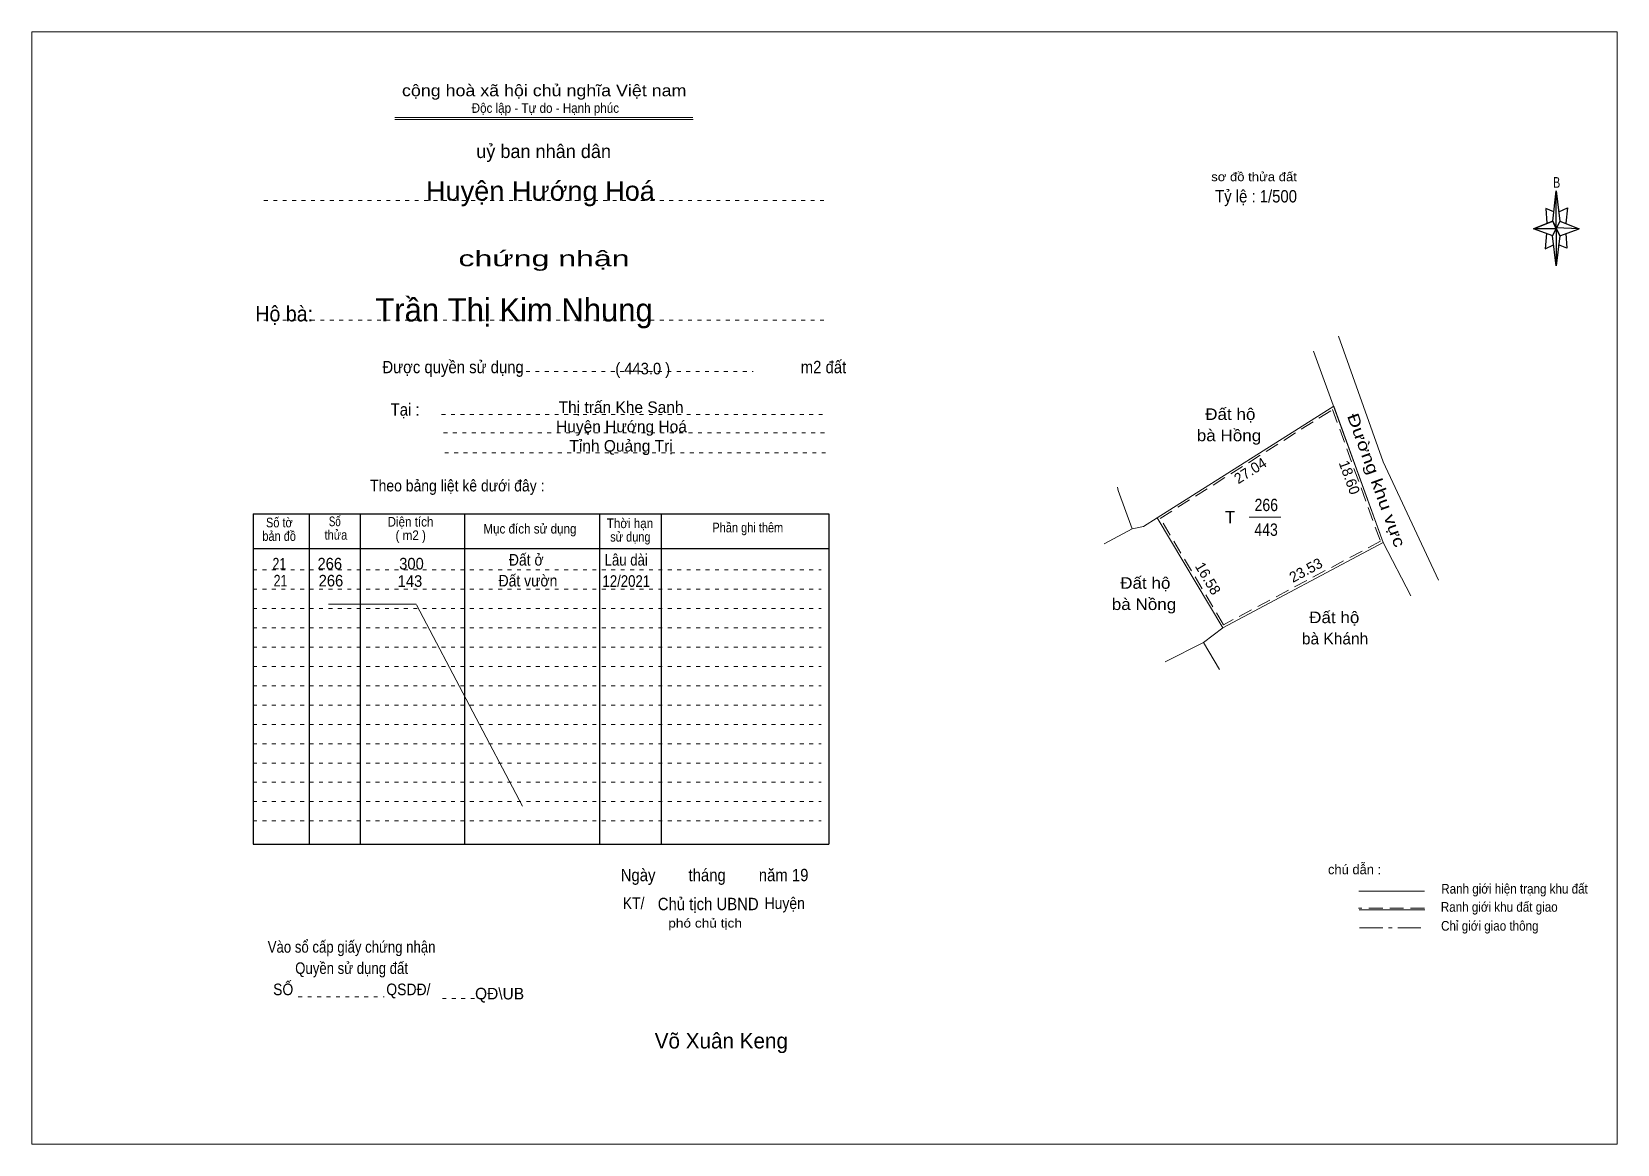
# Model space of a CAD drawing. Header units: centimetres. Extents: x -0.5 to 40.5, y 0 to 28.8.
import ezdxf
from ezdxf.enums import TextEntityAlignment as Align

# ---------------------------------------------------------------- set-up
doc = ezdxf.new("R2010")
doc.units = ezdxf.units.CM
doc.header["$LTSCALE"] = 0.12
for name, pattern in [('DOT_DASHED', [7.7, 5, -1.2, 0.3, -1.2]), ('DOTTED', [1.5, 0.3, -1.2]), ('MEDIUM_DASHED', [4.5, 3, -1.5])]:
    doc.linetypes.add(name, pattern=pattern)
for name, color, linetype, lineweight in [('1', 7, 'DOTTED', 13), ('2', 7, 'Continuous', 13), ('22', 7, 'Continuous', 13), ('33', 7, 'Continuous', 13), ('50', 7, 'Continuous', 25)]:
    doc.layers.add(name, color=color, linetype=linetype, lineweight=lineweight)
doc.layers.add('34', color=7, linetype='Continuous')
doc.layers.add('51', color=7, linetype='Continuous')

msp = doc.modelspace()

# ---------------------------------------------------------------- linework, layer by layer
at = {"layer": '1', "linetype": 'Continuous'}
for p, q in [((8.91, 26.55), (16.62, 26.55)), ((8.91, 26.5), (16.63, 26.5))]:
    msp.add_line(p, q, dxfattribs=at)
at = {"layer": '1'}
for p, q in [((5.52, 24.4), (20.02, 24.4)), ((5.52, 21.3), (20.02, 21.3)), ((12.06, 19.97), (18.18, 19.97)), ((10.12, 18.86), (20.06, 18.86)), ((10.17, 18.39), (20.11, 18.39)), ((10.2, 17.87), (20.14, 17.87)), ((5.24, 14.84), (19.94, 14.84)), ((5.24, 14.34), (19.94, 14.34)), ((5.24, 13.84), (19.94, 13.84)), ((5.24, 13.34), (19.94, 13.34)), ((5.24, 12.84), (19.94, 12.84)), ((5.24, 12.34), (19.94, 12.34)), ((5.24, 11.84), (19.94, 11.84)), ((5.24, 11.34), (19.94, 11.34)), ((5.24, 10.84), (19.94, 10.84)), ((5.24, 10.34), (19.94, 10.34)), ((5.24, 9.84), (19.94, 9.84)), ((5.24, 9.34), (19.94, 9.34)), ((5.24, 8.84), (19.94, 8.84)), ((5.24, 8.34), (19.94, 8.34)), ((6.41, 3.79), (8.63, 3.79)), ((10.14, 3.74), (11.2, 3.74))]:
    msp.add_line(p, q, dxfattribs=at)
at = {"layer": '1', "linetype": 'Continuous', "lineweight": 25}
for p, q in [((5.24, 16.29), (20.14, 16.29)), ((5.24, 16.29), (5.24, 7.74)), ((6.69, 16.29), (6.69, 7.74)), ((8.01, 16.29), (8.01, 7.74)), ((10.71, 16.29), (10.71, 7.74)), ((14.21, 16.29), (14.21, 7.74)), ((15.8, 16.29), (15.8, 7.74)), ((20.14, 16.29), (20.14, 7.74)), ((5.24, 15.39), (20.14, 15.39)), ((5.24, 7.74), (20.14, 7.74))]:
    msp.add_line(p, q, dxfattribs=at)
at = {"layer": '1', "linetype": 'Continuous'}
msp.add_lwpolyline([(-0.49, -0.03), (40.55, -0.03), (40.55, 28.77), (-0.49, 28.77)], close=True, dxfattribs=at)
at = {"layer": '2'}
msp.add_lwpolyline([(28.64, 16.19), (33.21, 19.08), (34.49, 15.55), (30.34, 13.34)], close=True, dxfattribs=at)
at = {"layer": '2', "linetype": 'MEDIUM_DASHED'}
msp.add_lwpolyline([(28.72, 16.17), (33.18, 18.99), (34.42, 15.58), (30.36, 13.42)], close=True, dxfattribs=at)
at = {"layer": '22'}
for p, q in [((34.49, 17.64), (33.33, 20.89)), ((28.64, 16.19), (33.21, 19.08)), ((35.92, 14.57), (34.49, 17.64)), ((30.34, 13.34), (28.64, 16.19)), ((27.27, 15.51), (27.99, 15.9)), ((30.34, 13.34), (34.49, 15.55)), ((30.25, 12.26), (29.84, 12.96))]:
    msp.add_line(p, q, dxfattribs=at)
for points in [[(35.21, 14.17), (34.49, 15.55), (32.69, 20.5)], [(27.99, 15.9), (27.63, 16.89), (27.61, 16.98)], [(27.99, 15.9), (28.29, 15.96), (28.64, 16.19)], [(30.34, 13.34), (29.84, 12.96), (28.85, 12.46)]]:
    msp.add_lwpolyline(points, dxfattribs=at)
at = {"layer": '33'}
msp.add_line((31.02, 16.2), (31.84, 16.2), dxfattribs=at)
at = {"layer": '50'}
for p, q in [((38.88, 23.87), (38.97, 24.65)), ((39.06, 23.87), (39.56, 23.67)), ((38.88, 23.49), (38.38, 23.67)), ((39.06, 23.49), (38.97, 22.71)), ((39.22, 23.55), (39.24, 23.17)), ((39.24, 23.17), (39.03, 23.25))]:
    msp.add_line(p, q, dxfattribs=at)
at = {"layer": '50', "lineweight": 13}
for p, q in [((7.19, 13.95), (9.46, 13.95)), ((9.47, 13.93), (12.21, 8.72)), ((35.56, 6.52), (33.86, 6.52)), ((35.57, 6.04), (33.87, 6.04))]:
    msp.add_line(p, q, dxfattribs=at)
at = {"layer": '50', "linetype": 'MEDIUM_DASHED', "lineweight": 13}
msp.add_line((35.56, 6.08), (33.85, 6.08), dxfattribs=at)
at = {"layer": '50', "linetype": 'DOT_DASHED', "lineweight": 13}
msp.add_line((33.88, 5.57), (35.59, 5.57), dxfattribs=at)
at = {"layer": '50'}
for points in [[(38.97, 24.65), (39.06, 23.87), (38.97, 23.67)], [(38.97, 23.67), (38.38, 23.67), (38.88, 23.87), (39.06, 23.49), (39.56, 23.67), (38.97, 23.69)], [(38.97, 23.67), (38.97, 22.71), (38.87, 23.49)]]:
    msp.add_lwpolyline(points, close=True, dxfattribs=at)
for points in [[(38.97, 23.67), (38.88, 23.87), (38.38, 23.67)], [(38.91, 24.11), (38.7, 24.19), (38.73, 23.81)], [(39.04, 24.11), (39.26, 24.21), (39.22, 23.81)], [(38.72, 23.55), (38.68, 23.15), (38.9, 23.25)], [(38.97, 23.67), (39.06, 23.49), (39.56, 23.67)]]:
    msp.add_lwpolyline(points, dxfattribs=at)

# ---------------------------------------------------------------- texts
at = {"layer": '1'}
for s, height, width, p in [('cộng hoà xã hội chủ nghĩa Việt nam', 0.3, 1.15, (12.775, 27.1)), ('Độc lập - Tự do - Hạnh phúc', 0.25, 0.9, (12.805, 26.67)), ('chứng nhận', 0.4, 1.55, (12.77, 22.7)), ('Được quyền sử dụng                                                                   m2 đất', 0.32, 0.9, (14.59, 19.93)), ('Tại :', 0.32, 0.9, (9.175, 18.83)), ('Đất hộ ', 0.3, 1.1, (30.595, 18.72)), ('bà Hồng', 0.3, 1.1, (30.5, 18.17)), ('Theo bảng liệt kê dưới đây :', 0.3, 0.9, (10.525, 16.87)), ('Số tờ', 0.25, 0.85, (5.92, 15.94)), ('Số ', 0.25, 0.75, (7.39, 15.97)), ('Diện tích', 0.25, 0.9, (9.315, 15.96)), ('Mục đích sử dụng', 0.25, 0.9, (12.405, 15.78)), ('Thời hạn', 0.25, 0.9, (14.995, 15.92)), ('Phần ghi thêm', 0.25, 0.85, (18.045, 15.81)), ('bản đồ', 0.25, 0.85, (5.915, 15.59)), ('thửa', 0.25, 0.85, (7.385, 15.62)), ('( m2 )', 0.25, 0.9, (9.32, 15.61)), ('sử dụng', 0.25, 0.85, (15.005, 15.57)), ('Đất hộ ', 0.3, 1.1, (28.395, 14.35)), ('bà Nồng', 0.3, 1.1, (28.3, 13.8)), ('Đất hộ ', 0.3, 1.1, (33.285, 13.46)), ('Ngày        tháng        năm 19', 0.32, 0.9, (17.185, 6.78)), ('Chủ tịch UBND', 0.32, 0.9, (17.02, 6.03)), ('Vào sổ cấp giấy chứng nhận', 0.3, 0.85, (7.79, 4.93)), ('Quyền sử dụng đất', 0.3, 0.85, (7.79, 4.38)), ('SỐ                        QSDĐ/', 0.3, 0.9, (7.795, 3.83))]:
    msp.add_text(s, height=height, dxfattribs=dict(at, width=width)).set_placement(p, align=Align.CENTER)
for s, height, p in [('uỷ ban nhân dân', 0.35, (12.76, 25.5)), ('bà Khánh', 0.3, (33.245, 12.91))]:
    msp.add_text(s, height=height, dxfattribs=at).set_placement(p, align=Align.CENTER)
at = {"layer": '1', "width": 1.3}
msp.add_text('Đường khu vực', height=0.3, rotation=289.931, dxfattribs=at).set_placement((34.1734, 17.1111), align=Align.CENTER)
at = {"layer": '33', "width": 0.85}
for s, p in [('266', (31.465, 16.36)), ('443', (31.46, 15.72))]:
    msp.add_text(s, height=0.32, dxfattribs=at).set_placement(p, align=Align.CENTER)
at = {"layer": '33'}
msp.add_text('T', height=0.32, dxfattribs=at).set_placement((30.66, 16.04), align=Align.RIGHT)
at = {"layer": '34'}
for s, height, width, p in [('Huyện Hướng Hoá ', 0.5, 1.05, (12.775, 24.4)), ('Hộ bà:', 0.4, 0.95, (6.045, 21.27)), ('( 443.0 )', 0.3, 0.95, (15.325, 19.9)), ('21', 0.3, 0.8, (5.92, 14.85)), ('266', 0.3, 0.95, (7.225, 14.85)), ('300', 0.3, 0.95, (9.34, 14.85)), ('21', 0.3, 0.8, (5.95, 14.41)), ('266', 0.3, 0.95, (7.255, 14.41)), ('143', 0.3, 0.95, (9.3, 14.4))]:
    msp.add_text(s, height=height, dxfattribs=dict(at, width=width)).set_placement(p, align=Align.CENTER)
for s, height, p in [('Trần Thị Kim Nhung', 0.6, (11.995, 21.27)), ('Thị trấn Khe Sanh', 0.3, (14.765, 18.9)), ('Huyện Hướng Hoá', 0.3, (14.775, 18.4)), ('Tỉnh Quảng Trị', 0.3, (14.765, 17.9))]:
    msp.add_text(s, height=height, dxfattribs=at).set_placement(p, align=Align.CENTER)
at = {"layer": '50'}
for s, height, width, p in [('sơ đồ thửa đất ', 0.23, 1.1, (31.195, 24.9)), ('B', 0.2756, 0.75, (38.98, 24.73)), ('Đất ở ', 0.3, 0.9, (12.36, 14.95)), ('Lâu dài ', 0.3, 0.85, (14.945, 14.95)), ('Đất vườn', 0.3, 0.9, (12.355, 14.41)), ('12/2021', 0.3, 0.85, (14.9, 14.4)), ('Ranh giới hiện trạng khu đất', 0.25, 0.9, (37.89, 6.46)), ('KT/                               Huyện ', 0.3, 0.9, (17.215, 6.06)), ('Ranh giới khu đất giao', 0.25, 0.9, (37.495, 5.99)), ('phó chủ tịch', 0.23, 1.15, (16.94, 5.58)), ('Chỉ giới giao thông', 0.25, 0.9, (37.25, 5.5))]:
    msp.add_text(s, height=height, dxfattribs=dict(at, width=width)).set_placement(p, align=Align.CENTER)
for s, height, p in [('chú dẫn :', 0.25, (33.75, 6.96)), ('QĐ\\UB', 0.3, (11.62, 3.72)), ('Võ Xuân Keng', 0.4, (17.36, 2.45))]:
    msp.add_text(s, height=height, dxfattribs=at).set_placement(p, align=Align.CENTER)
at = {"layer": '51', "width": 0.9}
msp.add_text('Tỷ lệ : 1/500', height=0.32, dxfattribs=at).set_placement((30.14, 24.35))
at = {"layer": '51'}
for s, rotation, p in [('27.04', 32.297, (31.1229, 17.2947)), ('18.60', 289.949, (33.4902, 17.1861)), ('16.58', 300.804, (29.839, 14.5491)), ('23.53', 27.959, (32.5517, 14.7132))]:
    msp.add_text(s, height=0.27, rotation=rotation, dxfattribs=at).set_placement(p, align=Align.CENTER)

doc.saveas('drawing.dxf')
